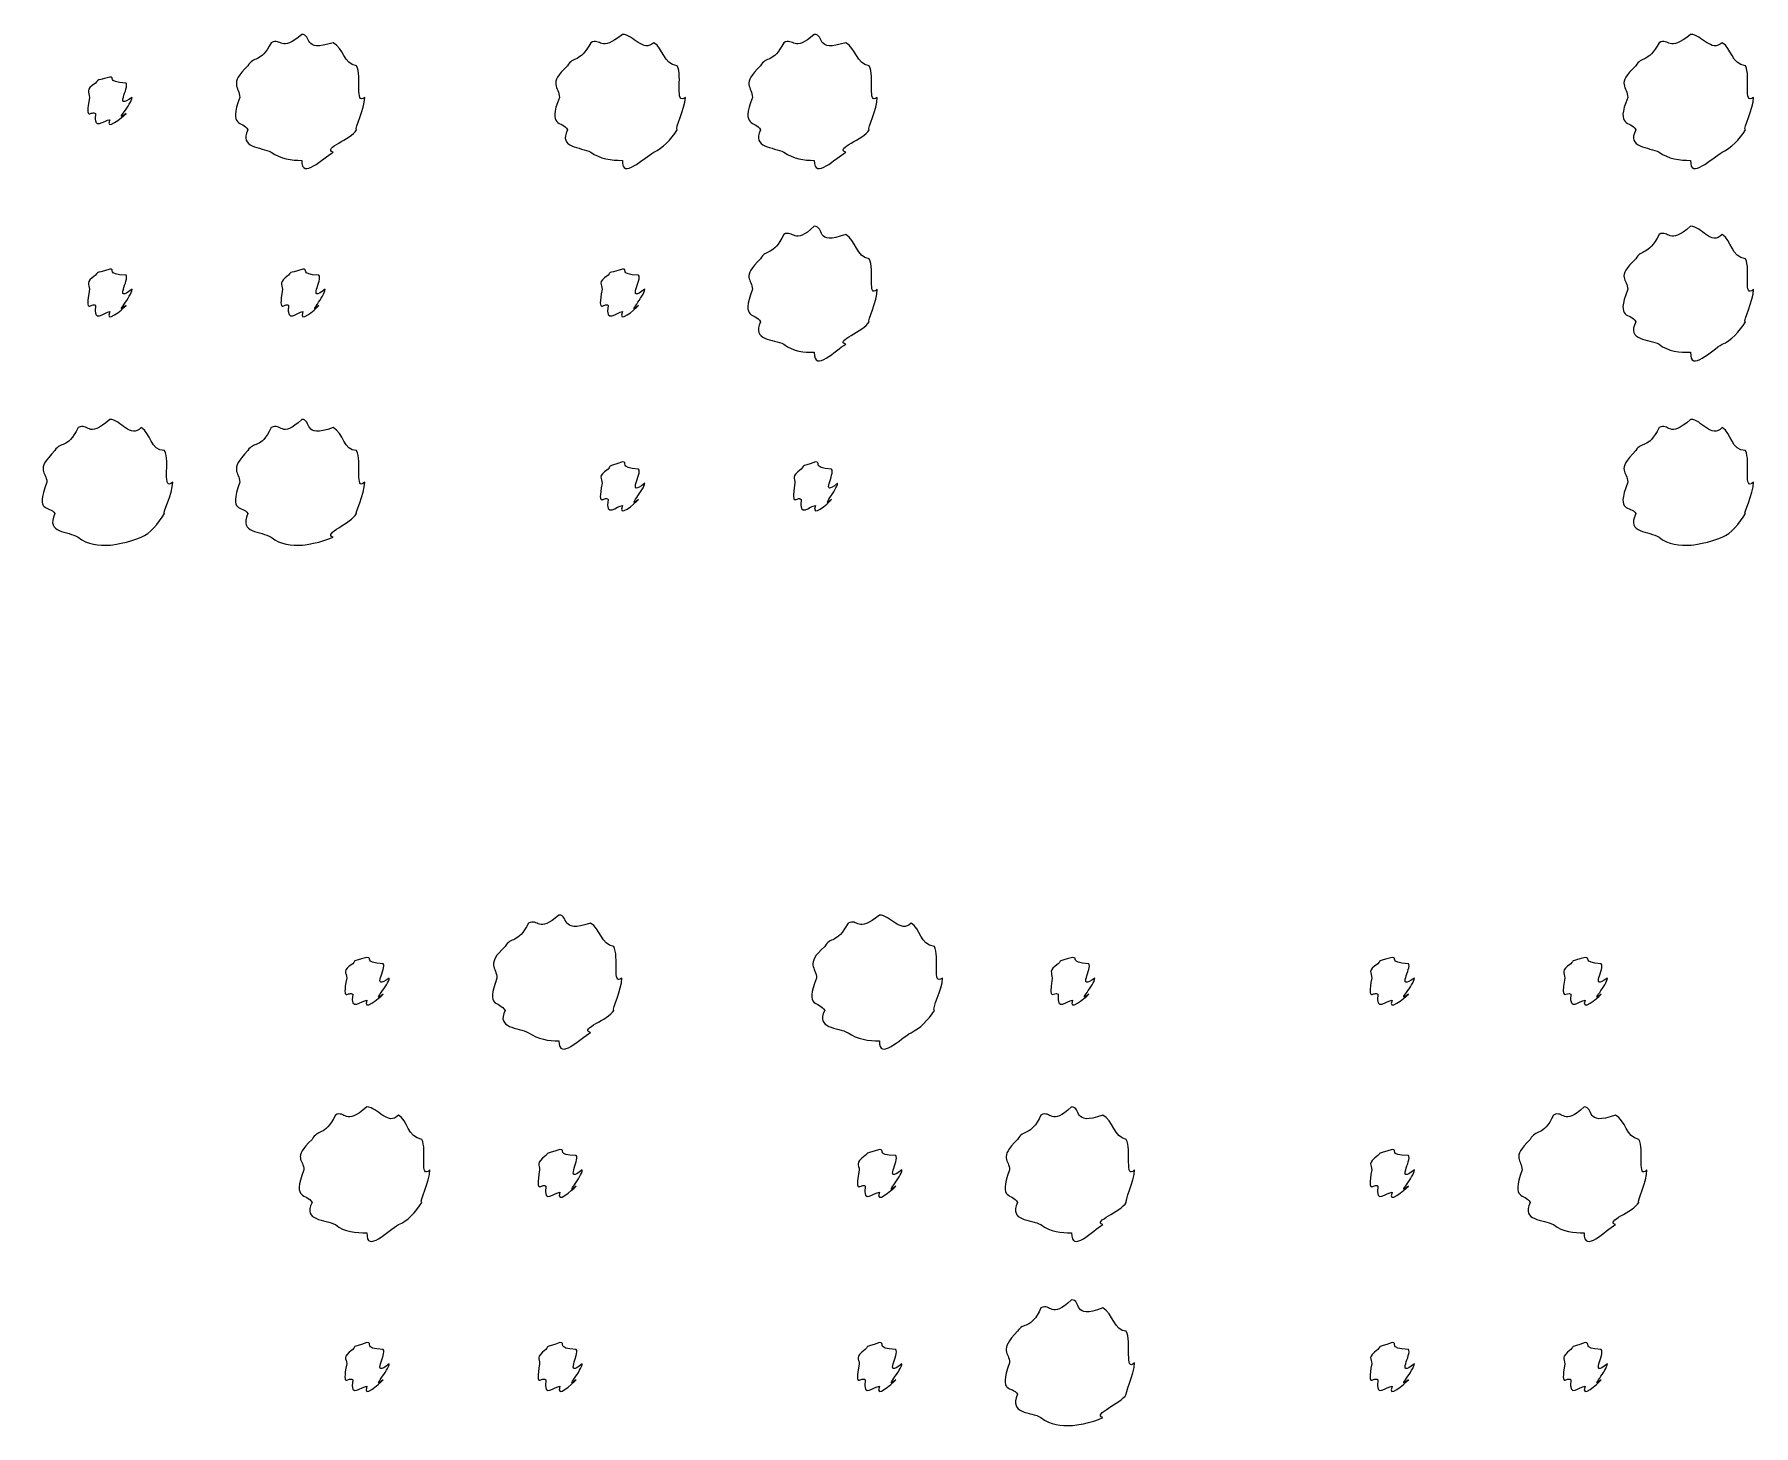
# Model space of a CAD drawing. Header units: millimetres. Extents: x -178 to -32, y 41 to 266.
# Drawn here: x -87.66 to -78.33, y 143.94 to 151.49 of the extents above; entities that cross this region are included whole.
import ezdxf

# ---------------------------------------------------------------- set-up
doc = ezdxf.new("R2010")
doc.units = ezdxf.units.MM
doc.layers.get('0').update_dxf_attribs({"linetype": 'CONTINUOUS'})

msp = doc.modelspace()

# ---------------------------------------------------------------- linework, layer by layer
at = {"color": 0}
for p, q in [((-86.2097, 151.491), (-86.2097, 151.491)), ((-84.4691, 151.491), (-84.4691, 151.491)), ((-83.4274, 151.491), (-83.4274, 151.491)), ((-78.6705, 151.491), (-78.6705, 151.491)), ((-87.2515, 151.259), (-87.2515, 151.259)), ((-83.4274, 150.449), (-83.4274, 150.449)), ((-78.6705, 150.449), (-78.6705, 150.449)), ((-87.2515, 150.217), (-87.2515, 150.217)), ((-86.2041, 150.217), (-86.2041, 150.217)), ((-84.4691, 150.217), (-84.4691, 150.217)), ((-87.2515, 149.401), (-87.2515, 149.401)), ((-86.2097, 149.401), (-86.2097, 149.401)), ((-78.6705, 149.401), (-78.6705, 149.401)), ((-84.4691, 149.17), (-84.4691, 149.17)), ((-83.4217, 149.17), (-83.4217, 149.17)), ((-84.8138, 146.71), (-84.8138, 146.71)), ((-83.0732, 146.71), (-83.0732, 146.71)), ((-85.8555, 146.479), (-85.8555, 146.479)), ((-82.0258, 146.479), (-82.0258, 146.479)), ((-80.2908, 146.479), (-80.2908, 146.479)), ((-79.2438, 146.479), (-79.2438, 146.479)), ((-85.8555, 145.668), (-85.8555, 145.668)), ((-82.0314, 145.668), (-82.0314, 145.668)), ((-79.2491, 145.668), (-79.2491, 145.668)), ((-84.8081, 145.437), (-84.8081, 145.437)), ((-83.0732, 145.437), (-83.0732, 145.437)), ((-80.2908, 145.437), (-80.2908, 145.437)), ((-82.0314, 144.621), (-82.0314, 144.621)), ((-85.8555, 144.389), (-85.8555, 144.389)), ((-84.8081, 144.389), (-84.8081, 144.389)), ((-83.0732, 144.389), (-83.0732, 144.389)), ((-80.2908, 144.389), (-80.2908, 144.389)), ((-79.2438, 144.389), (-79.2438, 144.389))]:
    msp.add_line(p, q, dxfattribs=at)
for points in [[(-86.2097, 151.491), (-86.3226, 151.389), (-86.3198, 151.475), (-86.3752, 151.446)], [(-86.0386, 151.446), (-86.2097, 151.389), (-86.1504, 151.491), (-86.2097, 151.491)], [(-84.4691, 151.491), (-84.5919, 151.389), (-84.5848, 151.475), (-84.6402, 151.446)], [(-84.2984, 151.446), (-84.3562, 151.389), (-84.4098, 151.491), (-84.4691, 151.491)], [(-83.4274, 151.491), (-83.5402, 151.389), (-83.5378, 151.475), (-83.5928, 151.446)], [(-83.2566, 151.446), (-83.4274, 151.389), (-83.3681, 151.491), (-83.4274, 151.491)], [(-78.6705, 151.491), (-78.7929, 151.389), (-78.7862, 151.475), (-78.8412, 151.446)], [(-78.4994, 151.446), (-78.5573, 151.389), (-78.6112, 151.491), (-78.6705, 151.491)], [(-86.3752, 151.446), (-86.433, 151.331), (-86.4715, 151.375), (-86.5018, 151.32)], [(-85.912, 151.32), (-85.9808, 151.331), (-85.9836, 151.416), (-86.0386, 151.446)], [(-84.6402, 151.446), (-84.7019, 151.331), (-84.7365, 151.375), (-84.7669, 151.32)], [(-84.1714, 151.32), (-84.25, 151.331), (-84.2458, 151.416), (-84.2984, 151.446)], [(-83.5928, 151.446), (-83.6507, 151.331), (-83.6891, 151.375), (-83.7195, 151.32)], [(-83.1296, 151.32), (-83.1988, 151.331), (-83.2012, 151.416), (-83.2566, 151.446)], [(-78.8412, 151.446), (-78.9033, 151.331), (-78.9376, 151.375), (-78.9679, 151.32)], [(-78.3728, 151.32), (-78.4514, 151.331), (-78.4472, 151.416), (-78.4994, 151.446)], [(-86.5018, 151.32), (-86.6094, 151.22), (-86.5459, 151.207), (-86.5459, 151.149)], [(-85.8679, 151.149), (-85.9229, 151.102), (-85.8816, 151.264), (-85.912, 151.32)], [(-84.7669, 151.32), (-84.8783, 151.22), (-84.811, 151.207), (-84.811, 151.149)], [(-84.1273, 151.149), (-84.1879, 151.102), (-84.141, 151.264), (-84.1714, 151.32)], [(-83.7195, 151.32), (-83.8271, 151.22), (-83.7636, 151.207), (-83.7636, 151.149)], [(-83.0855, 151.149), (-83.1409, 151.102), (-83.0993, 151.264), (-83.1296, 151.32)], [(-78.9679, 151.32), (-79.0797, 151.22), (-79.012, 151.207), (-79.012, 151.149)], [(-78.3287, 151.149), (-78.3893, 151.102), (-78.3424, 151.264), (-78.3728, 151.32)], [(-87.3287, 151.226), (-87.3894, 151.19), (-87.3615, 151.178), (-87.3615, 151.149)], [(-87.2515, 151.259), (-87.3453, 151.234), (-87.3065, 151.248), (-87.3287, 151.226)], [(-87.1633, 151.226), (-87.279, 151.234), (-87.2141, 151.259), (-87.2515, 151.259)], [(-87.1301, 151.149), (-87.2349, 151.073), (-87.1411, 151.204), (-87.1633, 151.226)], [(-87.3615, 151.149), (-87.3894, 151.007), (-87.3506, 151.083), (-87.3287, 151.061)], [(-87.1633, 151.061), (-87.2349, 151.007), (-87.1301, 151.112), (-87.1301, 151.149)], [(-86.5459, 151.149), (-86.6094, 150.981), (-86.5307, 151.027), (-86.5018, 150.972)], [(-85.912, 150.972), (-85.9229, 150.981), (-85.8679, 151.085), (-85.8679, 151.149)], [(-84.811, 151.149), (-84.8783, 150.981), (-84.7958, 151.027), (-84.7669, 150.972)], [(-84.1714, 150.972), (-84.1879, 150.981), (-84.1273, 151.085), (-84.1273, 151.149)], [(-83.7636, 151.149), (-83.8271, 150.981), (-83.7484, 151.027), (-83.7195, 150.972)], [(-83.1296, 150.972), (-83.1409, 150.981), (-83.0855, 151.085), (-83.0855, 151.149)], [(-79.012, 151.149), (-79.0797, 150.981), (-78.9968, 151.027), (-78.9679, 150.972)], [(-78.3728, 150.972), (-78.3893, 150.981), (-78.3287, 151.085), (-78.3287, 151.149)], [(-87.3287, 151.061), (-87.3453, 150.963), (-87.2804, 151.027), (-87.2515, 151.027)], [(-87.2515, 151.027), (-87.279, 150.963), (-87.1852, 151.039), (-87.1633, 151.061)], [(-86.5018, 150.972), (-86.5516, 150.875), (-86.4302, 150.88), (-86.3752, 150.851)], [(-86.0386, 150.851), (-86.0993, 150.875), (-85.9409, 150.92), (-85.912, 150.972)], [(-84.7669, 150.972), (-84.8191, 150.875), (-84.6952, 150.88), (-84.6402, 150.851)], [(-84.2984, 150.851), (-84.25, 150.875), (-84.2045, 150.92), (-84.1714, 150.972)], [(-83.7195, 150.972), (-83.7692, 150.875), (-83.6478, 150.88), (-83.5928, 150.851)], [(-83.2566, 150.851), (-83.3173, 150.875), (-83.1585, 150.92), (-83.1296, 150.972)], [(-78.9679, 150.972), (-79.0205, 150.875), (-78.8963, 150.88), (-78.8412, 150.851)], [(-78.4994, 150.851), (-78.4514, 150.875), (-78.4059, 150.92), (-78.3728, 150.972)], [(-86.3752, 150.851), (-86.3226, 150.815), (-86.2647, 150.807), (-86.2097, 150.807)], [(-86.2097, 150.807), (-86.2097, 150.698), (-86.094, 150.821), (-86.0386, 150.851)], [(-84.6402, 150.851), (-84.5919, 150.815), (-84.527, 150.807), (-84.4691, 150.807)], [(-84.4691, 150.807), (-84.4748, 150.698), (-84.3534, 150.821), (-84.2984, 150.851)], [(-83.5928, 150.851), (-83.5402, 150.815), (-83.4824, 150.807), (-83.4274, 150.807)], [(-83.4274, 150.807), (-83.4274, 150.698), (-83.3116, 150.821), (-83.2566, 150.851)], [(-78.8412, 150.851), (-78.7929, 150.815), (-78.7284, 150.807), (-78.6705, 150.807)], [(-78.6705, 150.807), (-78.6758, 150.698), (-78.5548, 150.821), (-78.4994, 150.851)], [(-83.4274, 150.449), (-83.5402, 150.341), (-83.5378, 150.434), (-83.5928, 150.405)], [(-83.2566, 150.405), (-83.4274, 150.341), (-83.3681, 150.449), (-83.4274, 150.449)], [(-78.6705, 150.449), (-78.7929, 150.341), (-78.7862, 150.434), (-78.8412, 150.405)], [(-78.4994, 150.405), (-78.5573, 150.341), (-78.6112, 150.449), (-78.6705, 150.449)], [(-83.5928, 150.405), (-83.6507, 150.283), (-83.6891, 150.33), (-83.7195, 150.272)], [(-83.1296, 150.272), (-83.1988, 150.283), (-83.2012, 150.374), (-83.2566, 150.405)], [(-78.8412, 150.405), (-78.9033, 150.283), (-78.9376, 150.33), (-78.9679, 150.272)], [(-78.3728, 150.272), (-78.4514, 150.283), (-78.4472, 150.374), (-78.4994, 150.405)], [(-83.7195, 150.272), (-83.8271, 150.169), (-83.7636, 150.162), (-83.7636, 150.107)], [(-83.0855, 150.107), (-83.1409, 150.052), (-83.0993, 150.217), (-83.1296, 150.272)], [(-78.9679, 150.272), (-79.0797, 150.169), (-79.012, 150.162), (-79.012, 150.107)], [(-78.3287, 150.107), (-78.3893, 150.052), (-78.3424, 150.217), (-78.3728, 150.272)], [(-87.3287, 150.184), (-87.3894, 150.143), (-87.3615, 150.136), (-87.3615, 150.107)], [(-87.2515, 150.217), (-87.3453, 150.187), (-87.3065, 150.206), (-87.3287, 150.184)], [(-87.1633, 150.184), (-87.279, 150.187), (-87.2141, 150.217), (-87.2515, 150.217)], [(-87.1301, 150.107), (-87.2349, 150.026), (-87.1411, 150.162), (-87.1633, 150.184)], [(-86.2813, 150.184), (-86.3378, 150.143), (-86.3145, 150.136), (-86.3145, 150.107)], [(-86.2041, 150.217), (-86.2937, 150.187), (-86.2591, 150.206), (-86.2813, 150.184)], [(-86.1159, 150.184), (-86.2277, 150.187), (-86.167, 150.217), (-86.2041, 150.217)], [(-86.0827, 150.107), (-86.1836, 150.026), (-86.094, 150.162), (-86.1159, 150.184)], [(-84.5464, 150.184), (-84.607, 150.143), (-84.5795, 150.136), (-84.5795, 150.107)], [(-84.4691, 150.217), (-84.5629, 150.187), (-84.5241, 150.206), (-84.5464, 150.184)], [(-84.3809, 150.184), (-84.4966, 150.187), (-84.4321, 150.217), (-84.4691, 150.217)], [(-84.3478, 150.107), (-84.4525, 150.026), (-84.359, 150.162), (-84.3809, 150.184)], [(-87.3615, 150.107), (-87.3894, 149.959), (-87.3506, 150.041), (-87.3287, 150.019)], [(-87.1633, 150.019), (-87.2349, 149.959), (-87.1301, 150.07), (-87.1301, 150.107)], [(-86.3145, 150.107), (-86.3378, 149.959), (-86.3032, 150.041), (-86.2813, 150.019)], [(-86.1159, 150.019), (-86.1836, 149.959), (-86.0827, 150.07), (-86.0827, 150.107)], [(-84.5795, 150.107), (-84.607, 149.959), (-84.5682, 150.041), (-84.5464, 150.019)], [(-84.3809, 150.019), (-84.4525, 149.959), (-84.3478, 150.07), (-84.3478, 150.107)], [(-83.7636, 150.107), (-83.8271, 149.933), (-83.7484, 149.986), (-83.7195, 149.931)], [(-83.1296, 149.931), (-83.1409, 149.933), (-83.0855, 150.043), (-83.0855, 150.107)], [(-79.012, 150.107), (-79.0797, 149.933), (-78.9968, 149.986), (-78.9679, 149.931)], [(-78.3728, 149.931), (-78.3893, 149.933), (-78.3287, 150.043), (-78.3287, 150.107)], [(-87.3287, 150.019), (-87.3453, 149.915), (-87.2804, 149.986), (-87.2515, 149.986)], [(-87.2515, 149.986), (-87.279, 149.915), (-87.1852, 149.997), (-87.1633, 150.019)], [(-86.2813, 150.019), (-86.2937, 149.915), (-86.233, 149.986), (-86.2041, 149.986)], [(-86.2041, 149.986), (-86.2277, 149.915), (-86.1381, 149.997), (-86.1159, 150.019)], [(-84.5464, 150.019), (-84.5629, 149.915), (-84.498, 149.986), (-84.4691, 149.986)], [(-84.4691, 149.986), (-84.4966, 149.915), (-84.4031, 149.997), (-84.3809, 150.019)], [(-83.7195, 149.931), (-83.7692, 149.827), (-83.6478, 149.838), (-83.5928, 149.809)], [(-83.2566, 149.809), (-83.3173, 149.827), (-83.1585, 149.878), (-83.1296, 149.931)], [(-78.9679, 149.931), (-79.0205, 149.827), (-78.8963, 149.838), (-78.8412, 149.809)], [(-78.4994, 149.809), (-78.4514, 149.827), (-78.4059, 149.878), (-78.3728, 149.931)], [(-83.5928, 149.809), (-83.5402, 149.768), (-83.4824, 149.765), (-83.4274, 149.765)], [(-83.4274, 149.765), (-83.4274, 149.651), (-83.3116, 149.779), (-83.2566, 149.809)], [(-78.8412, 149.809), (-78.7929, 149.768), (-78.7284, 149.765), (-78.6705, 149.765)], [(-78.6705, 149.765), (-78.6758, 149.651), (-78.5548, 149.779), (-78.4994, 149.809)], [(-87.4222, 149.357), (-87.4843, 149.232), (-87.5189, 149.286), (-87.5492, 149.231)], [(-87.2515, 149.401), (-87.3742, 149.291), (-87.3672, 149.386), (-87.4222, 149.357)], [(-87.0807, 149.357), (-87.1386, 149.291), (-87.1922, 149.401), (-87.2515, 149.401)], [(-86.9537, 149.231), (-87.0324, 149.232), (-87.0282, 149.327), (-87.0807, 149.357)], [(-86.3752, 149.357), (-86.433, 149.232), (-86.4715, 149.286), (-86.5018, 149.231)], [(-86.2097, 149.401), (-86.3226, 149.291), (-86.3198, 149.386), (-86.3752, 149.357)], [(-86.0386, 149.357), (-86.2097, 149.291), (-86.1504, 149.401), (-86.2097, 149.401)], [(-85.912, 149.231), (-85.9808, 149.232), (-85.9836, 149.327), (-86.0386, 149.357)], [(-78.8412, 149.357), (-78.9033, 149.232), (-78.9376, 149.286), (-78.9679, 149.231)], [(-78.6705, 149.401), (-78.7929, 149.291), (-78.7862, 149.386), (-78.8412, 149.357)], [(-78.4994, 149.357), (-78.5573, 149.291), (-78.6112, 149.401), (-78.6705, 149.401)], [(-78.3728, 149.231), (-78.4514, 149.232), (-78.4472, 149.327), (-78.4994, 149.357)], [(-87.5492, 149.231), (-87.6607, 149.122), (-87.5933, 149.117), (-87.5933, 149.06)], [(-86.9096, 149.06), (-86.9703, 149.005), (-86.9234, 149.175), (-86.9537, 149.231)], [(-86.5018, 149.231), (-86.6094, 149.122), (-86.5459, 149.117), (-86.5459, 149.06)], [(-85.8679, 149.06), (-85.9229, 149.005), (-85.8816, 149.175), (-85.912, 149.231)], [(-78.9679, 149.231), (-79.0797, 149.122), (-79.012, 149.117), (-79.012, 149.06)], [(-78.3287, 149.06), (-78.3893, 149.005), (-78.3424, 149.175), (-78.3728, 149.231)], [(-84.5464, 149.131), (-84.607, 149.088), (-84.5795, 149.083), (-84.5795, 149.054)], [(-84.4691, 149.17), (-84.5629, 149.137), (-84.5241, 149.156), (-84.5464, 149.131)], [(-84.3809, 149.131), (-84.4966, 149.137), (-84.4321, 149.17), (-84.4691, 149.17)], [(-84.3478, 149.054), (-84.4525, 148.971), (-84.359, 149.109), (-84.3809, 149.131)], [(-83.499, 149.131), (-83.5554, 149.088), (-83.5321, 149.083), (-83.5321, 149.054)], [(-83.4217, 149.17), (-83.5113, 149.137), (-83.4771, 149.156), (-83.499, 149.131)], [(-83.3335, 149.131), (-83.4453, 149.137), (-83.3847, 149.17), (-83.4217, 149.17)], [(-83.3007, 149.054), (-83.4013, 148.971), (-83.3116, 149.109), (-83.3335, 149.131)], [(-87.5933, 149.06), (-87.6607, 148.883), (-87.5781, 148.94), (-87.5492, 148.889)], [(-86.9537, 148.889), (-86.9703, 148.883), (-86.9096, 148.996), (-86.9096, 149.06)], [(-86.5459, 149.06), (-86.6094, 148.883), (-86.5307, 148.94), (-86.5018, 148.889)], [(-85.912, 148.889), (-85.9229, 148.883), (-85.8679, 148.996), (-85.8679, 149.06)], [(-84.5795, 149.054), (-84.607, 148.908), (-84.5682, 148.991), (-84.5464, 148.966)], [(-84.3809, 148.966), (-84.4525, 148.908), (-84.3478, 149.021), (-84.3478, 149.054)], [(-83.5321, 149.054), (-83.5554, 148.908), (-83.5212, 148.991), (-83.499, 148.966)], [(-83.3335, 148.966), (-83.4013, 148.908), (-83.3007, 149.021), (-83.3007, 149.054)], [(-79.012, 149.06), (-79.0797, 148.883), (-78.9968, 148.94), (-78.9679, 148.889)], [(-78.3728, 148.889), (-78.3893, 148.883), (-78.3287, 148.996), (-78.3287, 149.06)], [(-84.5464, 148.966), (-84.5629, 148.861), (-84.498, 148.933), (-84.4691, 148.933)], [(-84.4691, 148.933), (-84.4966, 148.861), (-84.4031, 148.944), (-84.3809, 148.966)], [(-83.499, 148.966), (-83.5113, 148.861), (-83.4506, 148.933), (-83.4217, 148.933)], [(-83.4217, 148.933), (-83.4453, 148.861), (-83.3557, 148.944), (-83.3335, 148.966)], [(-87.5492, 148.889), (-87.6014, 148.78), (-87.4776, 148.795), (-87.4222, 148.762)], [(-87.0807, 148.762), (-87.0324, 148.78), (-86.9869, 148.836), (-86.9537, 148.889)], [(-86.5018, 148.889), (-86.5516, 148.78), (-86.4302, 148.795), (-86.3752, 148.762)], [(-86.0386, 148.762), (-86.0993, 148.78), (-85.9409, 148.836), (-85.912, 148.889)], [(-78.9679, 148.889), (-79.0205, 148.78), (-78.8963, 148.795), (-78.8412, 148.762)], [(-78.4994, 148.762), (-78.4514, 148.78), (-78.4059, 148.836), (-78.3728, 148.889)], [(-87.4222, 148.762), (-87.3742, 148.718), (-87.3093, 148.718), (-87.2515, 148.718)], [(-87.2515, 148.718), (-87.2571, 148.718), (-87.1358, 148.732), (-87.0807, 148.762)], [(-86.3752, 148.762), (-86.3226, 148.718), (-86.2647, 148.718), (-86.2097, 148.718)], [(-86.2097, 148.718), (-86.2097, 148.718), (-86.094, 148.732), (-86.0386, 148.762)], [(-78.8412, 148.762), (-78.7929, 148.718), (-78.7284, 148.718), (-78.6705, 148.718)], [(-78.6705, 148.718), (-78.6758, 148.718), (-78.5548, 148.732), (-78.4994, 148.762)], [(-84.8138, 146.71), (-84.9267, 146.608), (-84.9238, 146.695), (-84.9789, 146.666)], [(-84.6427, 146.666), (-84.8138, 146.608), (-84.7545, 146.71), (-84.8138, 146.71)], [(-83.0732, 146.71), (-83.1959, 146.608), (-83.1889, 146.695), (-83.2443, 146.666)], [(-82.9024, 146.666), (-82.9603, 146.608), (-83.0139, 146.71), (-83.0732, 146.71)], [(-84.9789, 146.666), (-85.0371, 146.55), (-85.0755, 146.594), (-85.1059, 146.539)], [(-84.516, 146.539), (-84.5848, 146.55), (-84.5876, 146.636), (-84.6427, 146.666)], [(-83.2443, 146.666), (-83.306, 146.55), (-83.3406, 146.594), (-83.3709, 146.539)], [(-82.7754, 146.539), (-82.8541, 146.55), (-82.8499, 146.636), (-82.9024, 146.666)], [(-85.1059, 146.539), (-85.2135, 146.44), (-85.15, 146.426), (-85.15, 146.368)], [(-84.4719, 146.368), (-84.527, 146.322), (-84.4857, 146.484), (-84.516, 146.539)], [(-83.3709, 146.539), (-83.4824, 146.44), (-83.415, 146.426), (-83.415, 146.368)], [(-82.7313, 146.368), (-82.792, 146.322), (-82.7451, 146.484), (-82.7754, 146.539)], [(-85.9328, 146.445), (-85.9931, 146.41), (-85.9656, 146.397), (-85.9656, 146.368)], [(-85.8555, 146.479), (-85.949, 146.454), (-85.9106, 146.468), (-85.9328, 146.445)], [(-85.7673, 146.445), (-85.883, 146.454), (-85.8181, 146.479), (-85.8555, 146.479)], [(-85.7342, 146.368), (-85.8389, 146.293), (-85.7451, 146.424), (-85.7673, 146.445)], [(-82.103, 146.445), (-82.1595, 146.41), (-82.1362, 146.397), (-82.1362, 146.368)], [(-82.0258, 146.479), (-82.1154, 146.454), (-82.0812, 146.468), (-82.103, 146.445)], [(-81.9376, 146.445), (-82.0494, 146.454), (-81.9887, 146.479), (-82.0258, 146.479)], [(-81.9048, 146.368), (-82.0053, 146.293), (-81.9157, 146.424), (-81.9376, 146.445)], [(-80.3681, 146.445), (-80.4287, 146.41), (-80.4012, 146.397), (-80.4012, 146.368)], [(-80.2908, 146.479), (-80.3847, 146.454), (-80.3462, 146.468), (-80.3681, 146.445)], [(-80.2026, 146.445), (-80.3187, 146.454), (-80.2538, 146.479), (-80.2908, 146.479)], [(-80.1698, 146.368), (-80.2746, 146.293), (-80.1807, 146.424), (-80.2026, 146.445)], [(-79.3207, 146.445), (-79.3775, 146.41), (-79.3538, 146.397), (-79.3538, 146.368)], [(-79.2438, 146.479), (-79.3334, 146.454), (-79.2988, 146.468), (-79.3207, 146.445)], [(-79.1556, 146.445), (-79.2671, 146.454), (-79.2064, 146.479), (-79.2438, 146.479)], [(-79.1224, 146.368), (-79.223, 146.293), (-79.1333, 146.424), (-79.1556, 146.445)], [(-85.9656, 146.368), (-85.9931, 146.226), (-85.9547, 146.302), (-85.9328, 146.28)], [(-85.7673, 146.28), (-85.8389, 146.226), (-85.7342, 146.331), (-85.7342, 146.368)], [(-85.15, 146.368), (-85.2135, 146.2), (-85.1348, 146.247), (-85.1059, 146.192)], [(-84.516, 146.192), (-84.527, 146.2), (-84.4719, 146.305), (-84.4719, 146.368)], [(-83.415, 146.368), (-83.4824, 146.2), (-83.3998, 146.247), (-83.3709, 146.192)], [(-82.7754, 146.192), (-82.792, 146.2), (-82.7313, 146.305), (-82.7313, 146.368)], [(-82.1362, 146.368), (-82.1595, 146.226), (-82.1253, 146.302), (-82.103, 146.28)], [(-81.9376, 146.28), (-82.0053, 146.226), (-81.9048, 146.331), (-81.9048, 146.368)], [(-80.4012, 146.368), (-80.4287, 146.226), (-80.3903, 146.302), (-80.3681, 146.28)], [(-80.2026, 146.28), (-80.2746, 146.226), (-80.1698, 146.331), (-80.1698, 146.368)], [(-79.3538, 146.368), (-79.3775, 146.226), (-79.3429, 146.302), (-79.3207, 146.28)], [(-79.1556, 146.28), (-79.223, 146.226), (-79.1224, 146.331), (-79.1224, 146.368)], [(-85.9328, 146.28), (-85.949, 146.182), (-85.8845, 146.247), (-85.8555, 146.247)], [(-85.8555, 146.247), (-85.883, 146.182), (-85.7892, 146.258), (-85.7673, 146.28)], [(-82.103, 146.28), (-82.1154, 146.182), (-82.0547, 146.247), (-82.0258, 146.247)], [(-82.0258, 146.247), (-82.0494, 146.182), (-81.9598, 146.258), (-81.9376, 146.28)], [(-80.3681, 146.28), (-80.3847, 146.182), (-80.3197, 146.247), (-80.2908, 146.247)], [(-80.2908, 146.247), (-80.3187, 146.182), (-80.2248, 146.258), (-80.2026, 146.28)], [(-79.3207, 146.28), (-79.3334, 146.182), (-79.2727, 146.247), (-79.2438, 146.247)], [(-79.2438, 146.247), (-79.2671, 146.182), (-79.1774, 146.258), (-79.1556, 146.28)], [(-85.1059, 146.192), (-85.1553, 146.094), (-85.0343, 146.1), (-84.9789, 146.071)], [(-84.6427, 146.071), (-84.7034, 146.094), (-84.545, 146.14), (-84.516, 146.192)], [(-83.3709, 146.192), (-83.4231, 146.094), (-83.2993, 146.1), (-83.2443, 146.071)], [(-82.9024, 146.071), (-82.8541, 146.094), (-82.8086, 146.14), (-82.7754, 146.192)], [(-84.9789, 146.071), (-84.9267, 146.035), (-84.8688, 146.027), (-84.8138, 146.027)], [(-84.8138, 146.027), (-84.8138, 145.918), (-84.6981, 146.04), (-84.6427, 146.071)], [(-83.2443, 146.071), (-83.1959, 146.035), (-83.131, 146.027), (-83.0732, 146.027)], [(-83.0732, 146.027), (-83.0788, 145.918), (-82.9575, 146.04), (-82.9024, 146.071)], [(-86.0263, 145.624), (-86.0884, 145.503), (-86.1229, 145.55), (-86.1533, 145.492)], [(-85.8555, 145.668), (-85.9783, 145.561), (-85.9712, 145.653), (-86.0263, 145.624)], [(-85.6844, 145.624), (-85.7426, 145.561), (-85.7963, 145.668), (-85.8555, 145.668)], [(-85.5578, 145.492), (-85.6365, 145.503), (-85.6322, 145.594), (-85.6844, 145.624)], [(-82.1969, 145.624), (-82.2547, 145.503), (-82.2932, 145.55), (-82.3235, 145.492)], [(-82.0314, 145.668), (-82.1443, 145.561), (-82.1418, 145.653), (-82.1969, 145.624)], [(-81.8607, 145.624), (-82.0314, 145.561), (-81.9722, 145.668), (-82.0314, 145.668)], [(-81.7337, 145.492), (-81.8028, 145.503), (-81.8053, 145.594), (-81.8607, 145.624)], [(-79.4145, 145.624), (-79.4724, 145.503), (-79.5108, 145.55), (-79.5412, 145.492)], [(-79.2491, 145.668), (-79.3623, 145.561), (-79.3595, 145.653), (-79.4145, 145.624)], [(-79.0783, 145.624), (-79.2491, 145.561), (-79.1898, 145.668), (-79.2491, 145.668)], [(-78.9517, 145.492), (-79.0205, 145.503), (-79.0233, 145.594), (-79.0783, 145.624)], [(-86.1533, 145.492), (-86.2647, 145.389), (-86.1974, 145.381), (-86.1974, 145.326)], [(-85.5137, 145.326), (-85.5744, 145.271), (-85.5274, 145.437), (-85.5578, 145.492)], [(-82.3235, 145.492), (-82.4311, 145.389), (-82.3676, 145.381), (-82.3676, 145.326)], [(-81.6896, 145.326), (-81.745, 145.271), (-81.7033, 145.437), (-81.7337, 145.492)], [(-79.5412, 145.492), (-79.6488, 145.389), (-79.5853, 145.381), (-79.5853, 145.326)], [(-78.9076, 145.326), (-78.9626, 145.271), (-78.9213, 145.437), (-78.9517, 145.492)], [(-84.8854, 145.404), (-84.9418, 145.362), (-84.9186, 145.355), (-84.9186, 145.326)], [(-84.8081, 145.437), (-84.8977, 145.407), (-84.8632, 145.426), (-84.8854, 145.404)], [(-84.7199, 145.404), (-84.8318, 145.407), (-84.7711, 145.437), (-84.8081, 145.437)], [(-84.6868, 145.326), (-84.7877, 145.245), (-84.6981, 145.381), (-84.7199, 145.404)], [(-83.1504, 145.404), (-83.2111, 145.362), (-83.1836, 145.355), (-83.1836, 145.326)], [(-83.0732, 145.437), (-83.167, 145.407), (-83.1282, 145.426), (-83.1504, 145.404)], [(-82.985, 145.404), (-83.1007, 145.407), (-83.0361, 145.437), (-83.0732, 145.437)], [(-82.9518, 145.326), (-83.0566, 145.245), (-82.9631, 145.381), (-82.985, 145.404)], [(-80.3681, 145.404), (-80.4287, 145.362), (-80.4012, 145.355), (-80.4012, 145.326)], [(-80.2908, 145.437), (-80.3847, 145.407), (-80.3462, 145.426), (-80.3681, 145.404)], [(-80.2026, 145.404), (-80.3187, 145.407), (-80.2538, 145.437), (-80.2908, 145.437)], [(-80.1698, 145.326), (-80.2746, 145.245), (-80.1807, 145.381), (-80.2026, 145.404)], [(-86.1974, 145.326), (-86.2647, 145.153), (-86.1822, 145.205), (-86.1533, 145.15)], [(-85.5578, 145.15), (-85.5744, 145.153), (-85.5137, 145.263), (-85.5137, 145.326)], [(-84.9186, 145.326), (-84.9418, 145.179), (-84.9073, 145.26), (-84.8854, 145.238)], [(-84.7199, 145.238), (-84.7877, 145.179), (-84.6868, 145.289), (-84.6868, 145.326)], [(-83.1836, 145.326), (-83.2111, 145.179), (-83.1723, 145.26), (-83.1504, 145.238)], [(-82.985, 145.238), (-83.0566, 145.179), (-82.9518, 145.289), (-82.9518, 145.326)], [(-82.3676, 145.326), (-82.4311, 145.153), (-82.3524, 145.205), (-82.3235, 145.15)], [(-81.7337, 145.15), (-81.745, 145.153), (-81.6896, 145.263), (-81.6896, 145.326)], [(-80.4012, 145.326), (-80.4287, 145.179), (-80.3903, 145.26), (-80.3681, 145.238)], [(-80.2026, 145.238), (-80.2746, 145.179), (-80.1698, 145.289), (-80.1698, 145.326)], [(-79.5853, 145.326), (-79.6488, 145.153), (-79.5701, 145.205), (-79.5412, 145.15)], [(-78.9517, 145.15), (-78.9626, 145.153), (-78.9076, 145.263), (-78.9076, 145.326)], [(-84.8854, 145.238), (-84.8977, 145.135), (-84.8371, 145.205), (-84.8081, 145.205)], [(-84.8081, 145.205), (-84.8318, 145.135), (-84.7422, 145.216), (-84.7199, 145.238)], [(-83.1504, 145.238), (-83.167, 145.135), (-83.1021, 145.205), (-83.0732, 145.205)], [(-83.0732, 145.205), (-83.1007, 145.135), (-83.0072, 145.216), (-82.985, 145.238)], [(-80.3681, 145.238), (-80.3847, 145.135), (-80.3197, 145.205), (-80.2908, 145.205)], [(-80.2908, 145.205), (-80.3187, 145.135), (-80.2248, 145.216), (-80.2026, 145.238)], [(-86.1533, 145.15), (-86.2055, 145.047), (-86.0813, 145.058), (-86.0263, 145.029)], [(-85.6844, 145.029), (-85.6365, 145.047), (-85.5909, 145.098), (-85.5578, 145.15)], [(-82.3235, 145.15), (-82.3733, 145.047), (-82.2519, 145.058), (-82.1969, 145.029)], [(-81.8607, 145.029), (-81.9214, 145.047), (-81.7626, 145.098), (-81.7337, 145.15)], [(-79.5412, 145.15), (-79.5909, 145.047), (-79.4695, 145.058), (-79.4145, 145.029)], [(-79.0783, 145.029), (-79.139, 145.047), (-78.9806, 145.098), (-78.9517, 145.15)], [(-86.0263, 145.029), (-85.9783, 144.987), (-85.9134, 144.985), (-85.8555, 144.985)], [(-85.8555, 144.985), (-85.8608, 144.87), (-85.7398, 144.999), (-85.6844, 145.029)], [(-82.1969, 145.029), (-82.1443, 144.987), (-82.0865, 144.985), (-82.0314, 144.985)], [(-82.0314, 144.985), (-82.0314, 144.87), (-81.9157, 144.999), (-81.8607, 145.029)], [(-79.4145, 145.029), (-79.3623, 144.987), (-79.3044, 144.985), (-79.2491, 144.985)], [(-79.2491, 144.985), (-79.2491, 144.87), (-79.1333, 144.999), (-79.0783, 145.029)], [(-82.1969, 144.577), (-82.2547, 144.452), (-82.2932, 144.505), (-82.3235, 144.45)], [(-82.0314, 144.621), (-82.1443, 144.511), (-82.1418, 144.606), (-82.1969, 144.577)], [(-81.8607, 144.577), (-82.0314, 144.511), (-81.9722, 144.621), (-82.0314, 144.621)], [(-81.7337, 144.45), (-81.8028, 144.452), (-81.8053, 144.546), (-81.8607, 144.577)], [(-85.8555, 144.389), (-85.949, 144.356), (-85.9106, 144.376), (-85.9328, 144.351)], [(-85.7673, 144.351), (-85.883, 144.356), (-85.8181, 144.389), (-85.8555, 144.389)], [(-84.8081, 144.389), (-84.8977, 144.356), (-84.8632, 144.376), (-84.8854, 144.351)], [(-84.7199, 144.351), (-84.8318, 144.356), (-84.7711, 144.389), (-84.8081, 144.389)], [(-83.0732, 144.389), (-83.167, 144.356), (-83.1282, 144.376), (-83.1504, 144.351)], [(-82.985, 144.351), (-83.1007, 144.356), (-83.0361, 144.389), (-83.0732, 144.389)], [(-82.3235, 144.45), (-82.4311, 144.341), (-82.3676, 144.337), (-82.3676, 144.279)], [(-81.6896, 144.279), (-81.745, 144.224), (-81.7033, 144.395), (-81.7337, 144.45)], [(-80.2908, 144.389), (-80.3847, 144.356), (-80.3462, 144.376), (-80.3681, 144.351)], [(-80.2026, 144.351), (-80.3187, 144.356), (-80.2538, 144.389), (-80.2908, 144.389)], [(-79.2438, 144.389), (-79.3334, 144.356), (-79.2988, 144.376), (-79.3207, 144.351)], [(-79.1556, 144.351), (-79.2671, 144.356), (-79.2064, 144.389), (-79.2438, 144.389)], [(-85.9328, 144.351), (-85.9931, 144.308), (-85.9656, 144.303), (-85.9656, 144.274)], [(-85.9656, 144.274), (-85.9931, 144.128), (-85.9547, 144.21), (-85.9328, 144.186)], [(-85.7342, 144.274), (-85.8389, 144.191), (-85.7451, 144.329), (-85.7673, 144.351)], [(-85.7673, 144.186), (-85.8389, 144.128), (-85.7342, 144.241), (-85.7342, 144.274)], [(-84.8854, 144.351), (-84.9418, 144.308), (-84.9186, 144.303), (-84.9186, 144.274)], [(-84.9186, 144.274), (-84.9418, 144.128), (-84.9073, 144.21), (-84.8854, 144.186)], [(-84.6868, 144.274), (-84.7877, 144.191), (-84.6981, 144.329), (-84.7199, 144.351)], [(-84.7199, 144.186), (-84.7877, 144.128), (-84.6868, 144.241), (-84.6868, 144.274)], [(-83.1504, 144.351), (-83.2111, 144.308), (-83.1836, 144.303), (-83.1836, 144.274)], [(-83.1836, 144.274), (-83.2111, 144.128), (-83.1723, 144.21), (-83.1504, 144.186)], [(-82.9518, 144.274), (-83.0566, 144.191), (-82.9631, 144.329), (-82.985, 144.351)], [(-82.985, 144.186), (-83.0566, 144.128), (-82.9518, 144.241), (-82.9518, 144.274)], [(-82.3676, 144.279), (-82.4311, 144.103), (-82.3524, 144.159), (-82.3235, 144.108)], [(-81.7337, 144.108), (-81.745, 144.103), (-81.6896, 144.216), (-81.6896, 144.279)], [(-80.3681, 144.351), (-80.4287, 144.308), (-80.4012, 144.303), (-80.4012, 144.274)], [(-80.4012, 144.274), (-80.4287, 144.128), (-80.3903, 144.21), (-80.3681, 144.186)], [(-80.1698, 144.274), (-80.2746, 144.191), (-80.1807, 144.329), (-80.2026, 144.351)], [(-80.2026, 144.186), (-80.2746, 144.128), (-80.1698, 144.241), (-80.1698, 144.274)], [(-79.3207, 144.351), (-79.3775, 144.308), (-79.3538, 144.303), (-79.3538, 144.274)], [(-79.3538, 144.274), (-79.3775, 144.128), (-79.3429, 144.21), (-79.3207, 144.186)], [(-79.1224, 144.274), (-79.223, 144.191), (-79.1333, 144.329), (-79.1556, 144.351)], [(-79.1556, 144.186), (-79.223, 144.128), (-79.1224, 144.241), (-79.1224, 144.274)], [(-85.9328, 144.186), (-85.949, 144.081), (-85.8845, 144.152), (-85.8555, 144.152)], [(-85.8555, 144.152), (-85.883, 144.081), (-85.7892, 144.163), (-85.7673, 144.186)], [(-84.8854, 144.186), (-84.8977, 144.081), (-84.8371, 144.152), (-84.8081, 144.152)], [(-84.8081, 144.152), (-84.8318, 144.081), (-84.7422, 144.163), (-84.7199, 144.186)], [(-83.1504, 144.186), (-83.167, 144.081), (-83.1021, 144.152), (-83.0732, 144.152)], [(-83.0732, 144.152), (-83.1007, 144.081), (-83.0072, 144.163), (-82.985, 144.186)], [(-80.3681, 144.186), (-80.3847, 144.081), (-80.3197, 144.152), (-80.2908, 144.152)], [(-80.2908, 144.152), (-80.3187, 144.081), (-80.2248, 144.163), (-80.2026, 144.186)], [(-79.3207, 144.186), (-79.3334, 144.081), (-79.2727, 144.152), (-79.2438, 144.152)], [(-79.2438, 144.152), (-79.2671, 144.081), (-79.1774, 144.163), (-79.1556, 144.186)], [(-82.3235, 144.108), (-82.3733, 144), (-82.2519, 144.014), (-82.1969, 143.982)], [(-81.8607, 143.982), (-81.9214, 144), (-81.7626, 144.056), (-81.7337, 144.108)], [(-82.1969, 143.982), (-82.1443, 143.938), (-82.0865, 143.938), (-82.0314, 143.938)], [(-82.0314, 143.938), (-82.0314, 143.938), (-81.9157, 143.951), (-81.8607, 143.982)]]:
    msp.add_open_spline(points, degree=3, dxfattribs=at)

doc.saveas('drawing.dxf')
